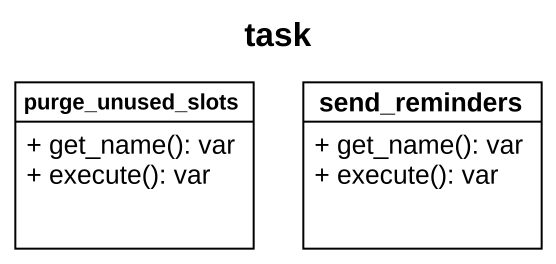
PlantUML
@startuml
title task
hide circle
hide empty members
skinparam classAttributeIconSize 0
class purge_unused_slots {
  + get_name(): var
  + execute(): var
}
class send_reminders {
  + get_name(): var
  + execute(): var
}
@enduml
